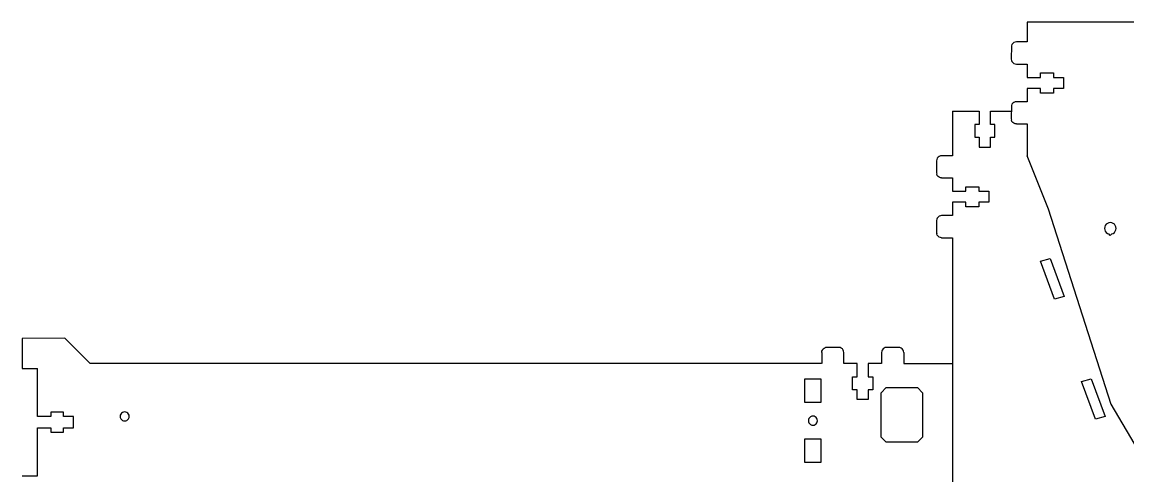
# Model space of a CAD drawing. Extents: x -217 to 647, y -204 to 340.
# Drawn here: x -217.3 to 221.5, y 149.3 to 329.4 of the extents above; entities that cross this region are included whole.
import ezdxf

# ---------------------------------------------------------------- set-up
doc = ezdxf.new("R2010")
doc.units = 0
doc.layers.add('Layer_1', color=7, linetype='CONTINUOUS')

msp = doc.modelspace()

# ---------------------------------------------------------------- linework, layer by layer
at = {"layer": 'Layer_1', "color": 3}
for p, q in [((312.510226, 329.389685), (181.555644, 329.39595)), ((181.555644, 329.39595), (181.555644, 321.584806)), ((-217.340172, 203.857178), (-217.344405, 191.867983)), ((-200.378277, 203.867903), (-217.340172, 203.857178)), ((-190.39825, 193.867979), (-200.378277, 203.867903)), ((99.921907, 193.867979), (-190.39825, 193.867979)), ((-217.344405, 191.867983), (-211.256589, 191.867983)), ((-211.256476, 172.768143), (-211.256476, 191.867983)), ((-205.967096, 172.768143), (-211.256476, 172.768143)), ((-200.877274, 174.568128), (-205.967096, 174.568128)), ((-205.967096, 174.568128), (-205.967096, 172.768143)), ((-200.877274, 172.768143), (-200.877274, 174.568128)), ((-196.935166, 172.768143), (-200.877274, 172.768143)), ((-196.935166, 168.368185), (-196.935166, 172.768143)), ((-211.256476, 168.368185), (-205.967096, 168.368185)), ((-211.256476, 149.268317), (-211.256476, 168.368185)), ((-205.967096, 168.368185), (-205.967096, 166.5682)), ((-200.877274, 166.5682), (-200.877274, 168.368185)), ((-200.877274, 168.368185), (-196.935166, 168.368185)), ((-205.967096, 166.5682), (-200.877274, 166.5682)), ((-217.344292, 149.268317), (-211.256476, 149.268317))]:
    msp.add_line(p, q, dxfattribs=at)
at = {"layer": 'Layer_1', "color": 5}
for p, q in [((175.480359, 320.509986), (175.280574, 320.0286)), ((175.798198, 320.923385), (175.480359, 320.509986)), ((176.212444, 321.240546), (175.798198, 320.923385)), ((176.69479, 321.439965), (176.212444, 321.240546)), ((177.212413, 321.507952), (176.69479, 321.439965)), ((181.562389, 321.507952), (177.212413, 321.507952)), ((175.280574, 320.0286), (175.212474, 314.721552)), ((175.212474, 314.721552), (175.280574, 314.204972)), ((175.280574, 314.204972), (175.480359, 313.723586)), ((175.480359, 313.723586), (175.798198, 313.310158)), ((175.798198, 313.310158), (176.212444, 312.992969)), ((176.212444, 312.992969), (176.69479, 312.793579)), ((176.69479, 312.793579), (177.212413, 312.725592)), ((177.212413, 312.725592), (181.562389, 312.725592)), ((181.562389, 312.725592), (181.562389, 307.436154)), ((181.562389, 307.436154), (186.862353, 307.436154)), ((186.862353, 309.232555), (191.962278, 309.232555)), ((186.862353, 307.436154), (186.862353, 309.232555)), ((191.962278, 309.232555), (191.962278, 307.436154)), ((191.962278, 307.436154), (195.912288, 307.436154)), ((195.912288, 307.436154), (195.912288, 303.044974)), ((186.862353, 303.044974), (181.562389, 303.044974)), ((181.562389, 303.044974), (181.562389, 297.755537)), ((186.862353, 301.248545), (186.862353, 303.044974)), ((191.962278, 303.044974), (191.962278, 301.248545)), ((195.912288, 303.044974), (191.962278, 303.044974)), ((191.962278, 301.248545), (186.862353, 301.248545)), ((151.922057, 294.041775), (151.922057, 276.344579)), ((151.922057, 294.041775), (162.521985, 294.041775)), ((162.521985, 294.041775), (162.521985, 288.752394)), ((166.921942, 288.752394), (166.921942, 294.041775)), ((166.921942, 294.041775), (175.035441, 294.041775)), ((175.280574, 296.276185), (175.212474, 290.969165)), ((175.480359, 296.757571), (175.280574, 296.276185)), ((175.798198, 297.17097), (175.480359, 296.757571)), ((176.212444, 297.48816), (175.798198, 297.17097)), ((176.69479, 297.68755), (176.212444, 297.48816)), ((177.212413, 297.755537), (176.69479, 297.68755)), ((181.562389, 297.755537), (177.212413, 297.755537)), ((175.212474, 290.969165), (175.280574, 290.452586)), ((175.480359, 289.971171), (175.280574, 290.452586)), ((175.798198, 289.557772), (175.480359, 289.971171)), ((162.521985, 288.752394), (160.722, 288.752394)), ((160.722, 288.752394), (160.722, 283.662573)), ((168.721927, 288.752394), (166.921942, 288.752394)), ((168.721927, 283.662573), (168.721927, 288.752394)), ((176.212444, 289.240582), (175.798198, 289.557772)), ((176.69479, 289.041192), (176.212444, 289.240582)), ((177.212413, 288.973177), (176.69479, 289.041192)), ((177.212413, 288.973177), (181.562389, 288.973177)), ((181.562389, 288.973177), (181.562389, 276.049064)), ((160.722, 283.662573), (162.521985, 283.662573)), ((162.521985, 283.662573), (162.521985, 279.720493)), ((166.921942, 283.662573), (168.721927, 283.662573)), ((166.921942, 279.720493), (166.921942, 283.662573)), ((162.521985, 279.720493), (166.921942, 279.720493)), ((145.640298, 274.86517), (145.572113, 274.34859)), ((145.572113, 274.34859), (145.572113, 269.558179)), ((145.840055, 275.346585), (145.640298, 274.86517)), ((146.157894, 275.759984), (145.840055, 275.346585)), ((146.572111, 276.077173), (146.157894, 275.759984)), ((147.054485, 276.276563), (146.572111, 276.077173)), ((147.572109, 276.344579), (147.054485, 276.276563)), ((151.922057, 276.344579), (147.572109, 276.344579)), ((145.572113, 269.558179), (145.640298, 269.041571)), ((145.840055, 268.560184), (145.640298, 269.041571)), ((146.157894, 268.146785), (145.840055, 268.560184)), ((146.572111, 267.829596), (146.157894, 268.146785)), ((147.054485, 267.630206), (146.572111, 267.829596)), ((147.572109, 267.56219), (147.054485, 267.630206)), ((147.572109, 267.56219), (151.922057, 267.56219)), ((151.922057, 267.56219), (151.922057, 262.272781)), ((157.222049, 262.272781), (157.222049, 264.069154)), ((157.222049, 264.069154), (162.321974, 264.069154)), ((162.321974, 264.069154), (162.321974, 262.272781)), ((151.922057, 262.272781), (157.222049, 262.272781)), ((162.321974, 262.272781), (166.271928, 262.272781)), ((166.271928, 262.272781), (166.271928, 257.881573)), ((157.222049, 257.881573), (151.922057, 257.881573)), ((151.922057, 257.881573), (151.922057, 252.592164)), ((157.222049, 256.085172), (157.222049, 257.881573)), ((162.321974, 256.085172), (157.222049, 256.085172)), ((162.321974, 257.881573), (162.321974, 256.085172)), ((166.271928, 257.881573), (162.321974, 257.881573)), ((145.640298, 251.112783), (145.572113, 250.596176)), ((145.572113, 250.596176), (145.572113, 245.805764)), ((145.840055, 251.59417), (145.640298, 251.112783)), ((146.157894, 252.007541), (145.840055, 251.59417)), ((146.572111, 252.324758), (146.157894, 252.007541)), ((147.054485, 252.524177), (146.572111, 252.324758)), ((147.572109, 252.592164), (147.054485, 252.524177)), ((151.922057, 252.592164), (147.572109, 252.592164)), ((145.572113, 245.805764), (145.640298, 245.289156)), ((145.840055, 244.807741), (145.640298, 245.289156)), ((146.157894, 244.39437), (145.840055, 244.807741)), ((146.572111, 244.077153), (146.157894, 244.39437)), ((147.054485, 243.877763), (146.572111, 244.077153)), ((147.572109, 243.809747), (147.054485, 243.877763)), ((147.572109, 243.809747), (151.922057, 243.809747)), ((99.969743, 198.231392), (100.037759, 198.749015)), ((99.969743, 198.231392), (99.969743, 193.881416)), ((100.037759, 198.749015), (100.237149, 199.231361)), ((100.237149, 199.231361), (100.554338, 199.645607)), ((100.554338, 199.645607), (100.967738, 199.963446)), ((100.967738, 199.963446), (101.449152, 200.163231)), ((101.965732, 200.231331), (101.449152, 200.163231)), ((107.272751, 200.163231), (101.965732, 200.231331)), ((107.754138, 199.963446), (107.272751, 200.163231)), ((108.167537, 199.645607), (107.754138, 199.963446)), ((108.484726, 199.231361), (108.167537, 199.645607)), ((108.684116, 198.749015), (108.484726, 199.231361)), ((108.752104, 198.231392), (108.684116, 198.749015)), ((108.752104, 193.881416), (108.752104, 198.231392)), ((123.790146, 198.749015), (123.722158, 198.231392)), ((123.722158, 198.231392), (123.722158, 193.881416)), ((123.989536, 199.231361), (123.790146, 198.749015)), ((124.306725, 199.645607), (123.989536, 199.231361)), ((124.720152, 199.963446), (124.306725, 199.645607)), ((125.201539, 200.163231), (124.720152, 199.963446)), ((125.718118, 200.231331), (125.201539, 200.163231)), ((131.025166, 200.163231), (125.718118, 200.231331)), ((131.506553, 199.963446), (131.025166, 200.163231)), ((131.919952, 199.645607), (131.506553, 199.963446)), ((132.237113, 199.231361), (131.919952, 199.645607)), ((132.436531, 198.749015), (132.237113, 199.231361)), ((132.504519, 198.231392), (132.436531, 198.749015)), ((132.504519, 198.231392), (132.504236, 193.880713)), ((114.041541, 193.881416), (108.752104, 193.881416)), ((114.041541, 188.581452), (114.041541, 193.881416)), ((123.722158, 193.881416), (118.432721, 193.881416)), ((118.432721, 193.881416), (118.432721, 188.581452)), ((132.504236, 193.880713), (151.916215, 193.882971)), ((112.245112, 188.581452), (114.041541, 188.581452)), ((112.245112, 183.481527), (112.245112, 188.581452)), ((118.432721, 188.581452), (120.229122, 188.581452)), ((120.229122, 188.581452), (120.229122, 183.481527)), ((114.041541, 183.481527), (112.245112, 183.481527)), ((114.041541, 179.531517), (114.041541, 183.481527)), ((118.432721, 183.481527), (118.432721, 179.531517)), ((120.229122, 183.481527), (118.432721, 183.481527)), ((118.432721, 179.531517), (114.041541, 179.531517))]:
    msp.add_line(p, q, dxfattribs=at)
at = {"layer": 'Layer_1', "color": 2}
for p, q in [((181.421402, 276.480385), (189.850988, 255.255168)), ((189.850988, 255.255168), (202.271799, 216.468561)), ((151.922057, 243.809747), (151.922057, 131.766848)), ((202.271799, 216.468561), (214.692611, 177.681951)), ((214.692611, 177.681951), (225.546477, 159.323883))]:
    msp.add_line(p, q, dxfattribs=at)
at = {"layer": 'Layer_1', "color": 7}
for p, q in [((212.288106, 248.098599), (212.210132, 247.50692)), ((212.210132, 247.50692), (212.288285, 246.915205)), ((212.51689, 248.650017), (212.288106, 248.098599)), ((212.288285, 246.915205), (212.517213, 246.363859)), ((212.880862, 249.123532), (212.51689, 248.650017)), ((212.517213, 246.363859), (212.881293, 245.890451)), ((213.355204, 249.486894), (212.880862, 249.123532)), ((212.881293, 245.890451), (213.355779, 245.527197)), ((213.907663, 249.715355), (213.355204, 249.486894)), ((214.500492, 249.793329), (213.907663, 249.715355)), ((215.093356, 249.715499), (214.500492, 249.793329)), ((215.645887, 249.487217), (215.093356, 249.715499)), ((216.120337, 249.123999), (215.645887, 249.487217)), ((215.646462, 245.52752), (216.12084, 245.890918)), ((216.484453, 248.650555), (216.120337, 249.123999)), ((216.12084, 245.890918), (216.484812, 246.364469)), ((216.713381, 248.09921), (216.484453, 248.650555)), ((216.484812, 246.364469), (216.713525, 246.915815)), ((216.791498, 247.507566), (216.713381, 248.09921)), ((216.713525, 246.915815), (216.791498, 247.507566)), ((213.355779, 245.527197), (213.908238, 245.298915)), ((214.501138, 244.716035), (213.908238, 245.298915)), ((215.094039, 245.299059), (214.501138, 244.716035)), ((215.094039, 245.299059), (215.646462, 245.52752)), ((186.800208, 234.46568), (190.598608, 235.514361)), ((192.364642, 219.455211), (186.800208, 234.46568)), ((190.598608, 235.514361), (196.163043, 220.503892)), ((196.163043, 220.503892), (192.364642, 219.455211)), ((93.183823, 187.668037), (93.183823, 178.4681)), ((99.770607, 187.668037), (93.183823, 187.668037)), ((99.770607, 178.4681), (99.770607, 187.668037)), ((203.105069, 186.73897), (206.90347, 187.787651)), ((208.669503, 171.728501), (203.105069, 186.73897)), ((206.90347, 187.787651), (212.467904, 172.777182)), ((123.534432, 182.280948), (125.530449, 184.280972)), ((123.534432, 164.640623), (123.534432, 182.280948)), ((125.530449, 184.280972), (137.989121, 184.280972)), ((137.989121, 184.280972), (139.985109, 182.280948)), ((139.985109, 182.280948), (139.985109, 164.640623)), ((93.183823, 178.4681), (99.770607, 178.4681)), ((-178.393251, 173.334139), (-178.454521, 172.867795)), ((-178.454521, 172.867795), (-178.393251, 172.40148)), ((-178.213616, 173.768649), (-178.393251, 173.334139)), ((-178.393251, 172.40148), (-178.213616, 171.966942)), ((-177.927866, 174.141803), (-178.213616, 173.768649)), ((-178.213616, 171.966942), (-177.927866, 171.593788)), ((-177.555474, 174.428146), (-177.927866, 174.141803)), ((-177.927866, 171.593788), (-177.555474, 171.307473)), ((-177.121783, 174.608119), (-177.555474, 174.428146)), ((-177.555474, 171.307473), (-177.121783, 171.127472)), ((-176.656399, 174.66953), (-177.121783, 174.608119)), ((-176.191014, 174.608119), (-176.656399, 174.66953)), ((-175.757352, 174.428146), (-176.191014, 174.608119)), ((-176.191014, 171.127472), (-175.757352, 171.307473)), ((-175.384931, 174.141803), (-175.757352, 174.428146)), ((-175.757352, 171.307473), (-175.384931, 171.593788)), ((-175.099181, 173.768649), (-175.384931, 174.141803)), ((-175.384931, 171.593788), (-175.099181, 171.966942)), ((-174.919547, 173.334139), (-175.099181, 173.768649)), ((-175.099181, 171.966942), (-174.919547, 172.40148)), ((-174.858276, 172.867795), (-174.919547, 173.334139)), ((-174.919547, 172.40148), (-174.858276, 172.867795)), ((94.740335, 171.634484), (94.679093, 171.16814)), ((94.679093, 171.16814), (94.740335, 170.701853)), ((94.919998, 172.069022), (94.740335, 171.634484)), ((95.205748, 172.442148), (94.919998, 172.069022)), ((95.57814, 172.728491), (95.205748, 172.442148)), ((96.011802, 172.908464), (95.57814, 172.728491)), ((96.477215, 172.969875), (96.011802, 172.908464)), ((96.9426, 172.908464), (96.477215, 172.969875)), ((97.376262, 172.728491), (96.9426, 172.908464)), ((97.748683, 172.442148), (97.376262, 172.728491)), ((98.034433, 172.069022), (97.748683, 172.442148)), ((98.214067, 171.634484), (98.034433, 172.069022)), ((98.275338, 171.16814), (98.214067, 171.634484)), ((98.214067, 170.701853), (98.275338, 171.16814)), ((212.467904, 172.777182), (208.669503, 171.728501)), ((-177.121783, 171.127472), (-176.656399, 171.066089)), ((-176.656399, 171.066089), (-176.191014, 171.127472)), ((94.740335, 170.701853), (94.919998, 170.267287)), ((94.919998, 170.267287), (95.205748, 169.894161)), ((95.205748, 169.894161), (95.57814, 169.607847)), ((95.57814, 169.607847), (96.011802, 169.427845)), ((96.011802, 169.427845), (96.477215, 169.366434)), ((96.477215, 169.366434), (96.9426, 169.427845)), ((96.9426, 169.427845), (97.376262, 169.607847)), ((97.376262, 169.607847), (97.748683, 169.894161)), ((97.748683, 169.894161), (98.034433, 170.267287)), ((98.034433, 170.267287), (98.214067, 170.701853)), ((93.183823, 163.868209), (93.183823, 154.668272)), ((99.770607, 163.868209), (93.183823, 163.868209)), ((99.770607, 154.668272), (99.770607, 163.868209)), ((125.530449, 162.640655), (123.534432, 164.640623)), ((137.989121, 162.640655), (125.530449, 162.640655)), ((139.985109, 164.640623), (137.989121, 162.640655)), ((93.183823, 154.668272), (99.770607, 154.668272))]:
    msp.add_line(p, q, dxfattribs=at)

doc.saveas('drawing.dxf')
